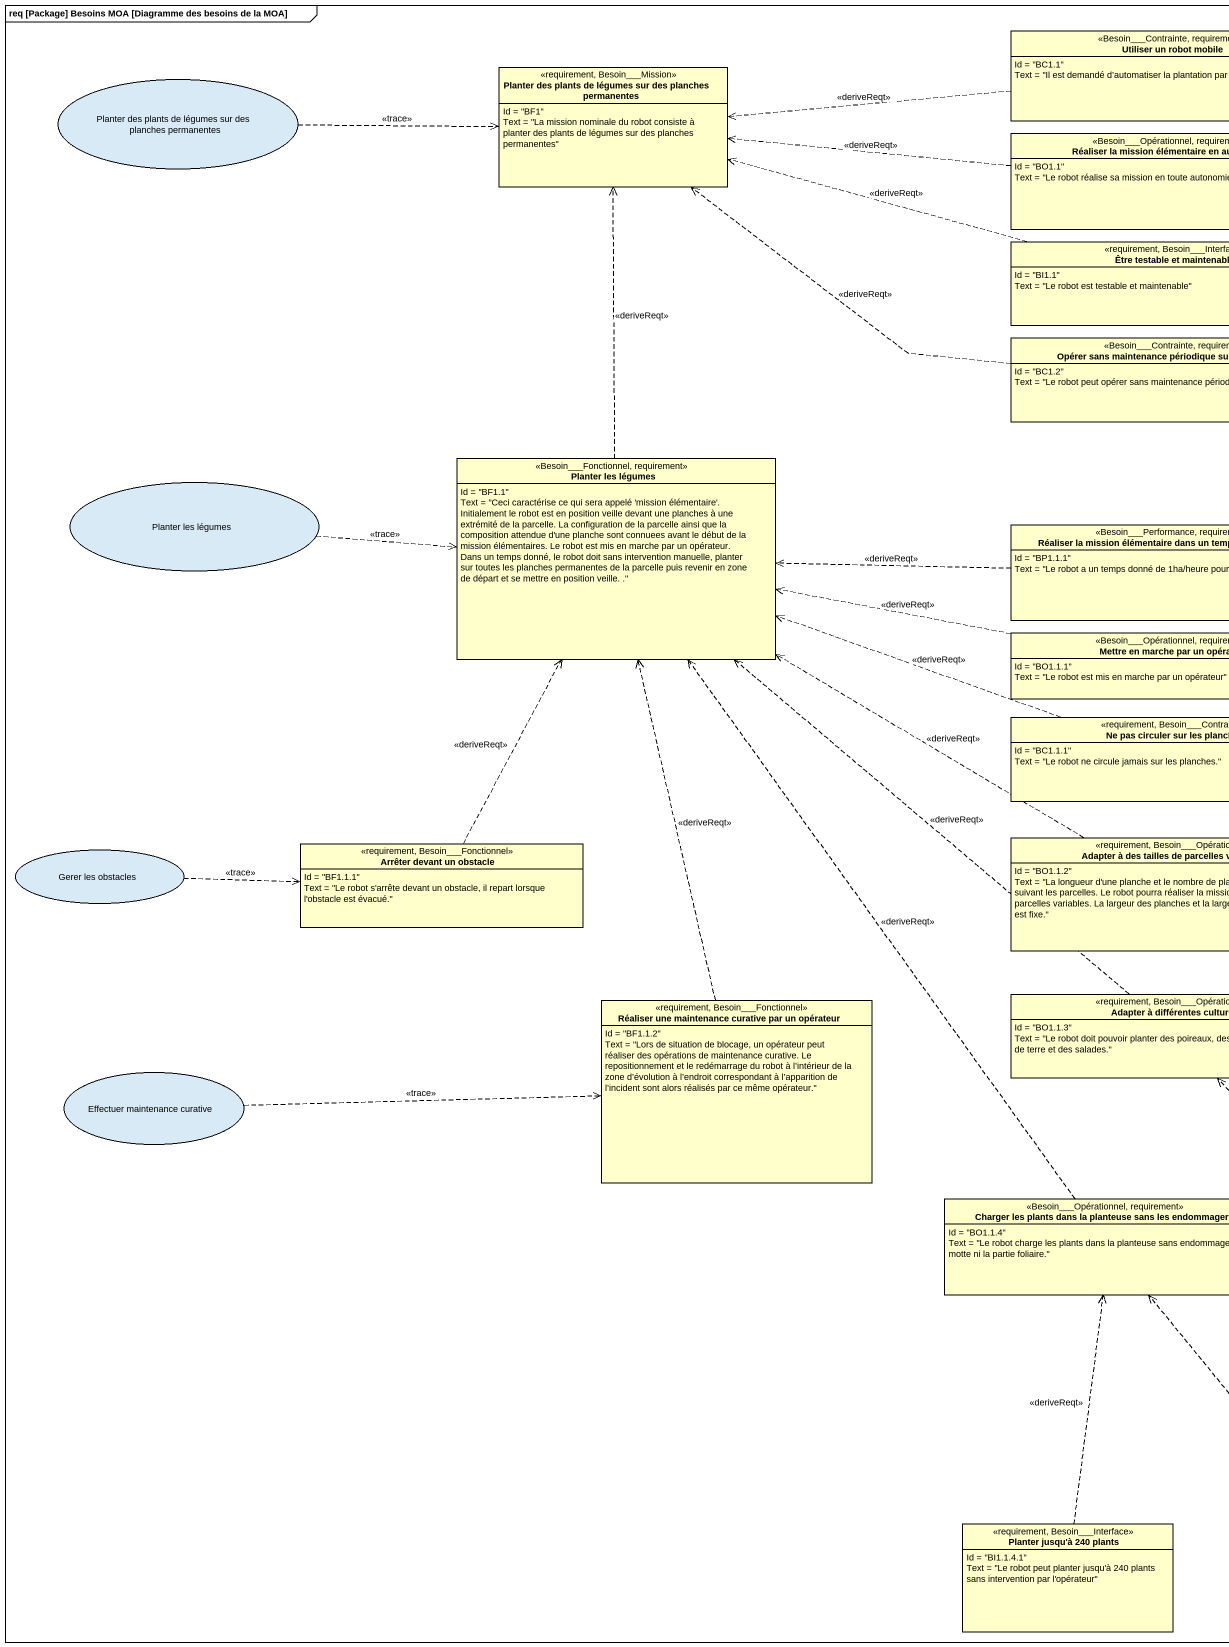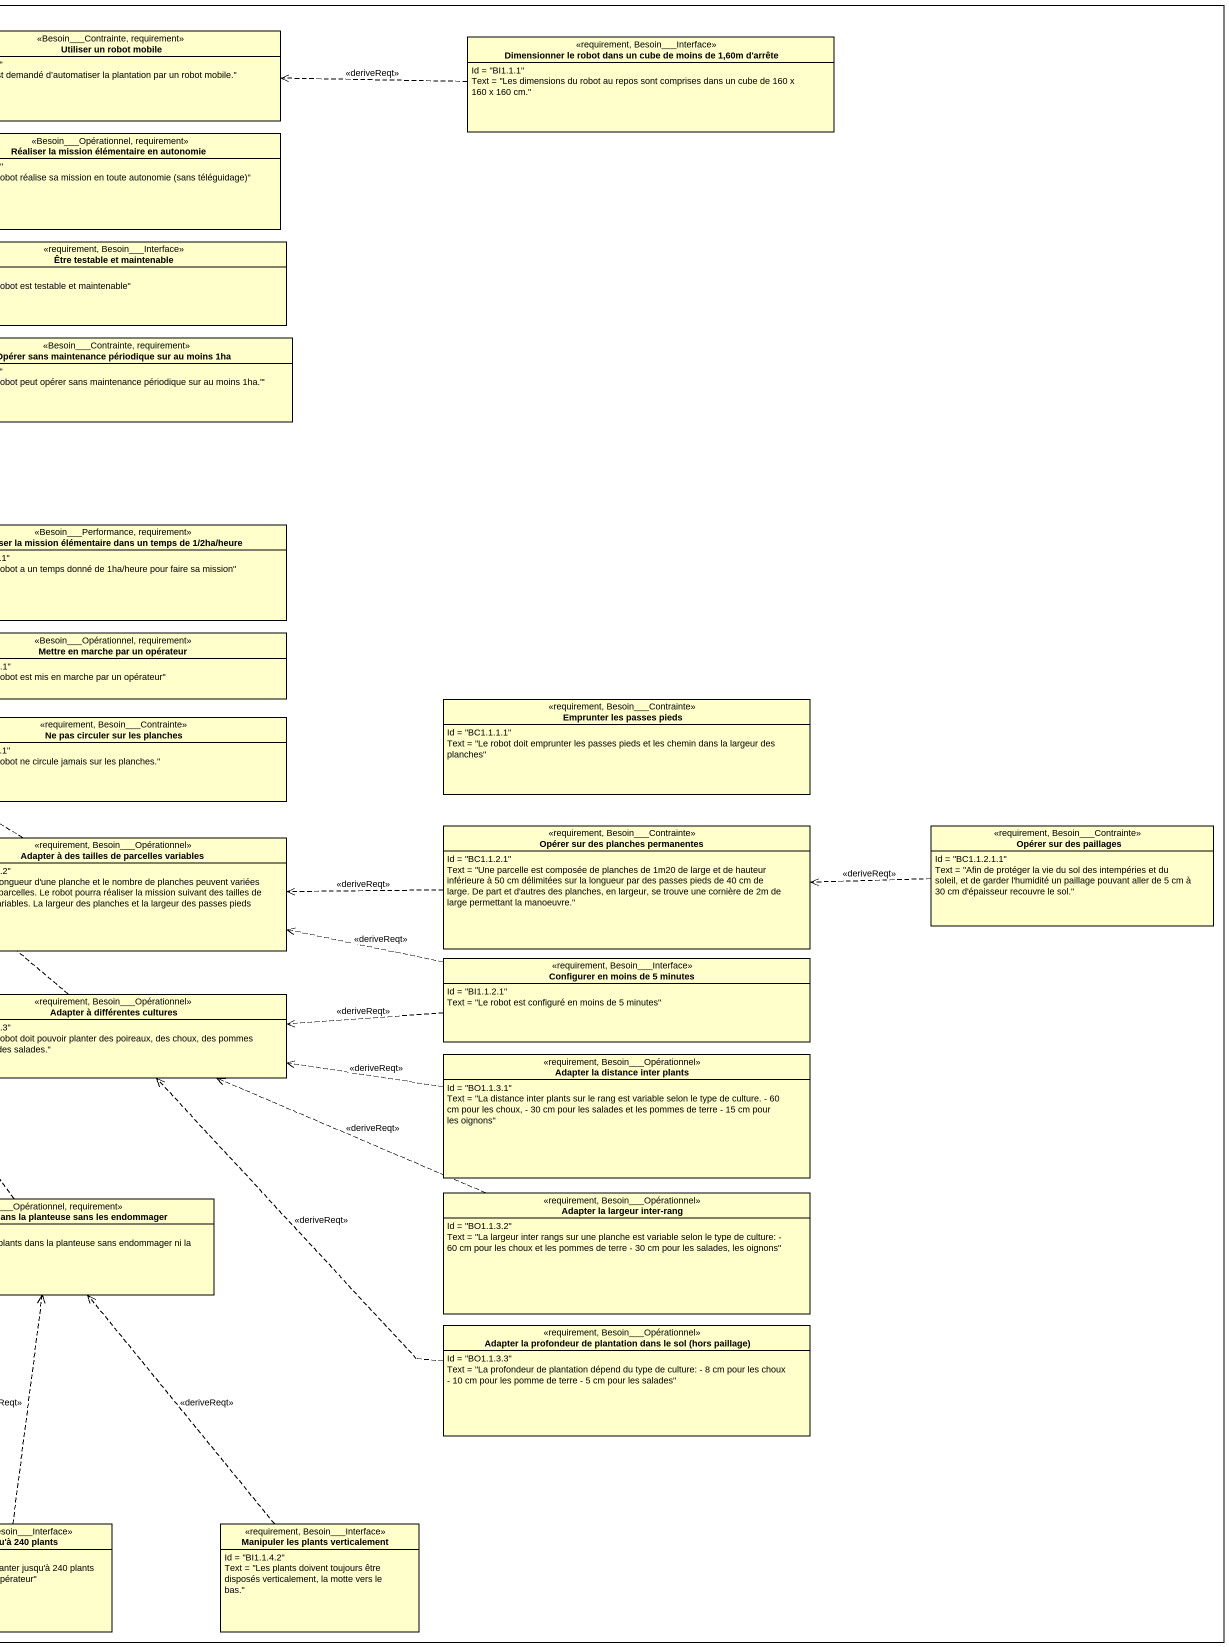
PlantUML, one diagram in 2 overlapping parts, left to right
@startuml
mainframe req [Package] Besoins MOA [Diagramme des besoins de la MOA]
allowmixing
hide circle
hide empty members
class "Utiliser un robot mobile" as Utiliser_un_robot_mobile <<Besoin___Contrainte, requirement>> {
  Id = "BC1.1"
  Text = "Il est demandé d’automatiser la plantation par un robot mobile."
}
class "Dimensionner le robot dans un cube de moins de 1,60m d'arrête" as Dimensionner_le_robot_dans <<requirement, Besoin___Interface>> {
  Id = "BI1.1.1"
  Text = "Les dimensions du robot au repos sont comprises dans un cube de 160 x 160 x 160 cm."
}
usecase "Planter des plants de légumes sur des planches permanentes" as Planter_des_plants_de
class "Planter des plants de légumes sur des planches permanentes" as Planter_des_plants_de_2 <<requirement, Besoin___Mission>> {
  Id = "BF1"
  Text = "La mission nominale du robot consiste à planter des plants de légumes sur des planches permanentes"
}
class "Réaliser la mission élémentaire en autonomie" as Réaliser_la_mission <<Besoin___Opérationnel, requirement>> {
  Id = "BO1.1"
  {field} Text = "Le robot réalise sa mission en toute autonomie (sans téléguidage)"
}
class "Être testable et maintenable" as Être_testable_et_maintenable <<requirement, Besoin___Interface>> {
  Id = "BI1.1"
  Text = "Le robot est testable et maintenable"
}
class "Opérer sans maintenance périodique sur au moins 1ha" as Opérer_sans_maintenance <<Besoin___Contrainte, requirement>> {
  Id = "BC1.2"
  Text = "Le robot peut opérer sans maintenance périodique sur au moins 1ha.'"
}
class "Planter les légumes" as Planter_les_légumes <<Besoin___Fonctionnel, requirement>> {
  Id = "BF1.1"
  Text = "Ceci caractérise ce qui sera appelé 'mission élémentaire'. Initialement le robot est en position veille devant une planches à une extrémité de la parcelle. La configuration de la parcelle ainsi que la composition attendue d'une planche sont connuees avant le début de la mission élémentaires. Le robot est mis en marche par un opérateur. Dans un temps donné, le robot doit sans intervention manuelle, planter sur toutes les planches permanentes de la parcelle puis revenir en zone de départ et se mettre en position veille. ."
}
usecase "Planter les légumes" as Planter_les_légumes_2
class "Réaliser la mission élémentaire dans un temps de 1/2ha/heure" as Réaliser_la_mission_2 <<Besoin___Performance, requirement>> {
  Id = "BP1.1.1"
  Text = "Le robot a un temps donné de 1ha/heure pour faire sa mission"
}
class "Mettre en marche par un opérateur" as Mettre_en_marche_par_un <<Besoin___Opérationnel, requirement>> {
  Id = "BO1.1.1"
  Text = "Le robot est mis en marche par un opérateur"
}
class "Emprunter les passes pieds" as Emprunter_les_passes_pieds <<requirement, Besoin___Contrainte>> {
  Id = "BC1.1.1.1"
  Text = "Le robot doit emprunter les passes pieds et les chemin dans la largeur des planches"
}
class "Ne pas circuler sur les planches" as Ne_pas_circuler_sur_les <<requirement, Besoin___Contrainte>> {
  Id = "BC1.1.1"
  Text = "Le robot ne circule jamais sur les planches."
}
class "Opérer sur des planches permanentes" as Opérer_sur_des_planches <<requirement, Besoin___Contrainte>> {
  Id = "BC1.1.2.1"
  Text = "Une parcelle est composée de planches de 1m20 de large et de hauteur inférieure à 50 cm délimitées sur la longueur par des passes pieds de 40 cm de large. De part et d'autres des planches, en largeur, se trouve une cornière de 2m de large permettant la manoeuvre."
}
class "Opérer sur des paillages" as Opérer_sur_des_paillages <<requirement, Besoin___Contrainte>> {
  Id = "BC1.1.2.1.1"
  Text = "Afin de protéger la vie du sol des intempéries et du soleil, et de garder l'humidité un paillage pouvant aller de 5 cm à 30 cm d'épaisseur recouvre le sol."
}
usecase "Gerer les obstacles" as Gerer_les_obstacles
class "Arrêter devant un obstacle" as Arrêter_devant_un_obstacle <<requirement, Besoin___Fonctionnel>> {
  Id = "BF1.1.1"
  Text = "Le robot s'arrête devant un obstacle, il repart lorsque l'obstacle est évacué."
}
class "Adapter à des tailles de parcelles variables" as Adapter_à_des_tailles_de <<requirement, Besoin___Opérationnel>> {
  Id = "BO1.1.2"
  Text = "La longueur d'une planche et le nombre de planches peuvent variées suivant les parcelles. Le robot pourra réaliser la mission suivant des tailles de parcelles variables. La largeur des planches et la largeur des passes pieds est fixe."
}
class "Configurer en moins de 5 minutes" as Configurer_en_moins_de_5 <<requirement, Besoin___Interface>> {
  Id = "BI1.1.2.1"
  Text = "Le robot est configuré en moins de 5 minutes"
}
class "Réaliser une maintenance curative par un opérateur" as Réaliser_une_maintenance <<requirement, Besoin___Fonctionnel>> {
  Id = "BF1.1.2"
  Text = "Lors de situation de blocage, un opérateur peut réaliser des opérations de maintenance curative. Le repositionnement et le redémarrage du robot à l’intérieur de la zone d’évolution à l’endroit correspondant à l’apparition de l’incident sont alors réalisés par ce même opérateur."
}
class "Adapter à différentes cultures" as Adapter_à_différentes <<requirement, Besoin___Opérationnel>> {
  Id = "BO1.1.3"
  Text = "Le robot doit pouvoir planter des poireaux, des choux, des pommes de terre et des salades."
}
class "Adapter la distance inter plants" as Adapter_la_distance_inter <<requirement, Besoin___Opérationnel>> {
  Id = "BO1.1.3.1"
  Text = "La distance inter plants sur le rang est variable selon le type de culture. - 60 cm pour les choux, - 30 cm pour les salades et les pommes de terre - 15 cm pour les oignons"
}
usecase "Effectuer maintenance curative" as Effectuer_maintenance
class "Charger les plants dans la planteuse sans les endommager" as Charger_les_plants_dans_la <<Besoin___Opérationnel, requirement>> {
  Id = "BO1.1.4"
  Text = "Le robot charge les plants dans la planteuse sans endommager ni la motte ni la partie foliaire."
}
class "Adapter la largeur inter-rang" as Adapter_la_largeur_inter <<requirement, Besoin___Opérationnel>> {
  Id = "BO1.1.3.2"
  Text = "La largeur inter rangs sur une planche est variable selon le type de culture: - 60 cm pour les choux et les pommes de terre - 30 cm pour les salades, les oignons"
}
class "Adapter la profondeur de plantation dans le sol (hors paillage)" as Adapter_la_profondeur_de <<requirement, Besoin___Opérationnel>> {
  Id = "BO1.1.3.3"
  Text = "La profondeur de plantation dépend du type de culture: - 8 cm pour les choux - 10 cm pour les pomme de terre - 5 cm pour les salades"
}
class "Planter jusqu'à 240 plants" as Planter_jusqu_à_240_plants <<requirement, Besoin___Interface>> {
  Id = "BI1.1.4.1"
  Text = "Le robot peut planter jusqu'à 240 plants sans intervention par l'opérateur"
}
class "Manipuler les plants verticalement" as Manipuler_les_plants <<requirement, Besoin___Interface>> {
  Id = "BI1.1.4.2"
  Text = "Les plants doivent toujours être disposés verticalement, la motte vers le bas."
}
Utiliser_un_robot_mobile .left.> Planter_des_plants_de_2 : <<deriveReqt>>
Dimensionner_le_robot_dans .left.> Utiliser_un_robot_mobile : <<deriveReqt>>
Planter_des_plants_de .right.> Planter_des_plants_de_2 : <<trace>>
Réaliser_la_mission .left.> Planter_des_plants_de_2 : <<deriveReqt>>
Être_testable_et_maintenable .left.> Planter_des_plants_de_2 : <<deriveReqt>>
Opérer_sans_maintenance .left.> Planter_des_plants_de_2 : <<deriveReqt>>
Planter_les_légumes .up.> Planter_des_plants_de_2 : <<deriveReqt>>
Planter_les_légumes_2 .right.> Planter_les_légumes : <<trace>>
Réaliser_la_mission_2 .left.> Planter_les_légumes : <<deriveReqt>>
Mettre_en_marche_par_un .left.> Planter_les_légumes : <<deriveReqt>>
Ne_pas_circuler_sur_les .left.> Planter_les_légumes : <<deriveReqt>>
Opérer_sur_des_planches .left.> Adapter_à_des_tailles_de : <<deriveReqt>>
Opérer_sur_des_paillages .left.> Opérer_sur_des_planches : <<deriveReqt>>
Gerer_les_obstacles .right.> Arrêter_devant_un_obstacle : <<trace>>
Arrêter_devant_un_obstacle .up.> Planter_les_légumes : <<deriveReqt>>
Adapter_à_des_tailles_de .left.> Planter_les_légumes : <<deriveReqt>>
Configurer_en_moins_de_5 .left.> Adapter_à_des_tailles_de : <<deriveReqt>>
Configurer_en_moins_de_5 .left.> Adapter_à_différentes : <<deriveReqt>>
Réaliser_une_maintenance .up.> Planter_les_légumes : <<deriveReqt>>
Adapter_à_différentes .up.> Planter_les_légumes : <<deriveReqt>>
Adapter_la_distance_inter .left.> Adapter_à_différentes : <<deriveReqt>>
Effectuer_maintenance .right.> Réaliser_une_maintenance : <<trace>>
Charger_les_plants_dans_la .up.> Planter_les_légumes : <<deriveReqt>>
Adapter_la_largeur_inter .left.> Adapter_à_différentes : <<deriveReqt>>
Adapter_la_profondeur_de .up.> Adapter_à_différentes : <<deriveReqt>>
Planter_jusqu_à_240_plants .up.> Charger_les_plants_dans_la : <<deriveReqt>>
Manipuler_les_plants .up.> Charger_les_plants_dans_la : <<deriveReqt>>
@enduml
